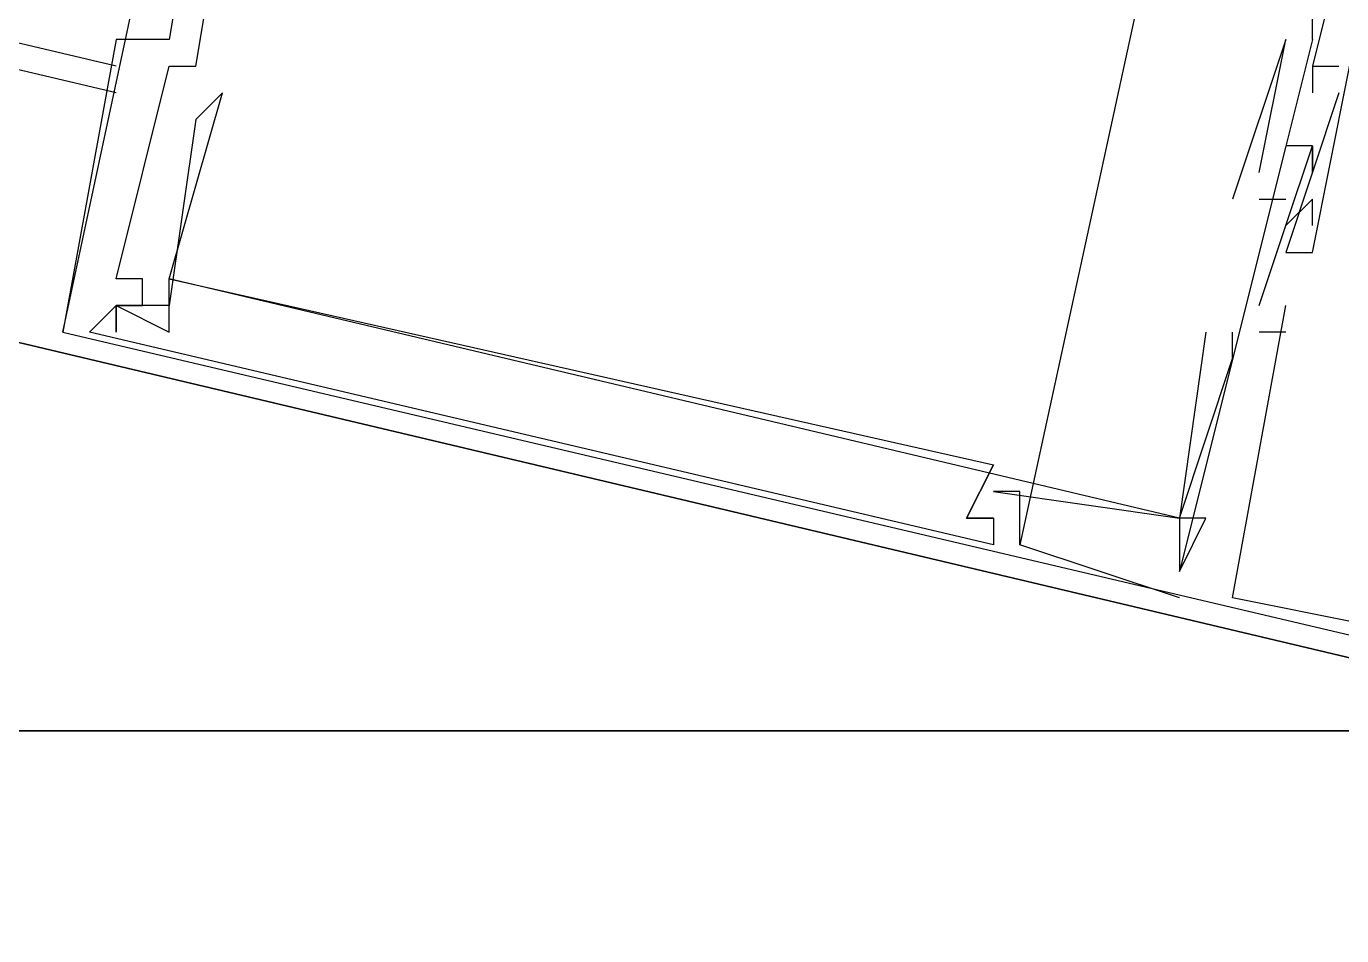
# Model space of a CAD drawing. Header units: feet. Extents: x -84 to 198, y -22 to 181.
# Drawn here: x 119.022 to 119.681, y 40.782 to 41.238 of the extents above; entities that cross this region are included whole.
import ezdxf

# ---------------------------------------------------------------- set-up
doc = ezdxf.new("R2010")
doc.units = ezdxf.units.FT
doc.layers.add('A-LINEA', color=7, linetype='CONTINUOUS')
doc.layers.add('A-MURO-CONCRETO', color=8, linetype='CONTINUOUS')

msp = doc.modelspace()

# ---------------------------------------------------------------- linework, layer by layer
at = {"layer": 'A-LINEA'}
for p, q in [((119.0667, 41.2178), (106.2267, 44.2444)), ((119.0667, 41.2044), (114.8933, 42.1911)), ((119.0667, 41.2044), (114.8933, 42.1911)), ((119.04, 41.0844), (119.12, 41.4578)), ((119.04, 41.0844), (119.12, 41.4578)), ((119.5867, 41.2844), (119.52, 40.9778)), ((119.5867, 41.2844), (119.52, 40.9778)), ((119.5867, 41.2844), (119.52, 40.9778)), ((119.5867, 41.2844), (119.52, 40.9778)), ((119.5867, 41.2844), (119.52, 40.9778)), ((119.5867, 41.2844), (119.52, 40.9778)), ((119.6667, 41.2311), (119.6667, 41.2711)), ((119.6667, 41.2311), (119.6667, 41.2711)), ((119.6667, 41.2311), (119.6667, 41.2711)), ((119.6667, 41.2311), (119.6667, 41.2711)), ((119.6667, 41.2311), (119.6667, 41.2711)), ((119.6667, 41.2311), (119.6667, 41.2711)), ((119.0667, 41.2311), (119.0667, 41.2311)), ((119.0667, 41.2311), (119.0667, 41.2311)), ((119.0667, 41.2311), (119.0667, 41.2311)), ((119.0667, 41.2311), (119.0667, 41.2311)), ((119.0667, 41.2311), (119.0667, 41.2311)), ((119.0667, 41.2311), (119.0667, 41.2311)), ((119.0933, 41.2311), (119.0933, 41.2311)), ((119.0933, 41.2311), (119.0933, 41.2311)), ((119.0933, 41.2311), (119.0933, 41.2311)), ((119.0933, 41.2311), (119.0933, 41.2311)), ((119.0933, 41.2311), (119.0933, 41.2311)), ((119.0933, 41.2311), (119.0933, 41.2311)), ((119.6667, 41.2311), (119.6, 40.9644)), ((119.6667, 41.2311), (119.6, 40.9644)), ((119.6667, 41.2311), (119.6, 40.9644)), ((119.6667, 41.2311), (119.6, 40.9644)), ((119.6667, 41.2311), (119.6, 40.9644)), ((119.6667, 41.2311), (119.6, 40.9644)), ((119.6533, 41.2311), (119.6267, 41.1511)), ((119.6533, 41.2311), (119.6267, 41.1511)), ((119.6533, 41.2311), (119.6267, 41.1511)), ((119.6533, 41.2311), (119.6267, 41.1511)), ((119.6533, 41.2311), (119.6267, 41.1511)), ((119.6533, 41.2311), (119.6267, 41.1511)), ((119.64, 41.1644), (119.6533, 41.2311)), ((119.64, 41.1644), (119.6533, 41.2311)), ((119.64, 41.1644), (119.6533, 41.2311)), ((119.64, 41.1644), (119.6533, 41.2311)), ((119.64, 41.1644), (119.6533, 41.2311)), ((119.64, 41.1644), (119.6533, 41.2311)), ((119.6533, 41.2311), (119.6533, 41.2311)), ((119.6533, 41.2311), (119.6533, 41.2311)), ((119.6533, 41.2311), (119.6533, 41.2311)), ((119.6533, 41.2311), (119.6533, 41.2311)), ((119.6533, 41.2311), (119.6533, 41.2311)), ((119.6533, 41.2311), (119.6533, 41.2311)), ((119.6533, 41.2311), (119.6533, 41.2311)), ((119.6533, 41.2311), (119.6533, 41.2311)), ((119.6533, 41.2311), (119.6533, 41.2311)), ((119.6533, 41.2311), (119.6533, 41.2311)), ((119.6533, 41.2311), (119.6533, 41.2311)), ((119.6533, 41.2311), (119.6533, 41.2311)), ((119.6667, 41.2311), (119.6667, 41.2311)), ((119.6667, 41.2311), (119.6667, 41.2311)), ((119.6667, 41.2311), (119.6667, 41.2311)), ((119.6667, 41.2311), (119.6667, 41.2311)), ((119.6667, 41.2311), (119.6667, 41.2311)), ((119.6667, 41.2311), (119.6667, 41.2311)), ((119.0933, 41.2178), (119.0933, 41.2178)), ((119.0933, 41.2178), (119.0933, 41.2178)), ((119.0933, 41.2178), (119.0933, 41.2178)), ((119.0933, 41.2178), (119.0933, 41.2178)), ((119.0933, 41.2178), (119.0933, 41.2178)), ((119.0933, 41.2178), (119.0933, 41.2178)), ((119.1067, 41.2178), (119.1067, 41.2178)), ((119.1067, 41.2178), (119.1067, 41.2178)), ((119.1067, 41.2178), (119.1067, 41.2178)), ((119.1067, 41.2178), (119.1067, 41.2178)), ((119.1067, 41.2178), (119.1067, 41.2178)), ((119.1067, 41.2178), (119.1067, 41.2178)), ((119.6667, 41.2178), (119.68, 41.2178)), ((119.6667, 41.2178), (119.6667, 41.2178)), ((119.6667, 41.2178), (119.6667, 41.2178)), ((119.6667, 41.2178), (119.68, 41.2178)), ((119.6667, 41.2178), (119.6667, 41.2178)), ((119.6667, 41.2178), (119.6667, 41.2178)), ((119.6667, 41.2178), (119.68, 41.2178)), ((119.6667, 41.2178), (119.6667, 41.2178)), ((119.6667, 41.2178), (119.6667, 41.2178)), ((119.6667, 41.2178), (119.68, 41.2178)), ((119.6667, 41.2178), (119.6667, 41.2178)), ((119.6667, 41.2178), (119.6667, 41.2178)), ((119.6667, 41.2178), (119.68, 41.2178)), ((119.6667, 41.2178), (119.6667, 41.2178)), ((119.6667, 41.2178), (119.6667, 41.2178)), ((119.6667, 41.2178), (119.68, 41.2178)), ((119.6667, 41.2178), (119.6667, 41.2178)), ((119.6667, 41.2178), (119.6667, 41.2178)), ((119.68, 41.2178), (119.68, 41.2178)), ((119.68, 41.2178), (119.68, 41.2178)), ((119.68, 41.2178), (119.68, 41.2178)), ((119.68, 41.2178), (119.68, 41.2178)), ((119.68, 41.2178), (119.68, 41.2178)), ((119.68, 41.2178), (119.68, 41.2178)), ((119.12, 41.2044), (119.12, 41.2044)), ((119.12, 41.2044), (119.12, 41.2044)), ((119.12, 41.2044), (119.12, 41.2044)), ((119.12, 41.2044), (119.12, 41.2044)), ((119.12, 41.2044), (119.12, 41.2044)), ((119.12, 41.2044), (119.12, 41.2044)), ((119.6667, 41.2044), (119.6667, 41.2044)), ((119.6667, 41.2044), (119.6667, 41.2044)), ((119.6667, 41.2044), (119.6667, 41.2044)), ((119.6667, 41.2044), (119.6667, 41.2044)), ((119.6667, 41.2044), (119.6667, 41.2044)), ((119.6667, 41.2044), (119.6667, 41.2044)), ((119.68, 41.2044), (119.68, 41.2044)), ((119.68, 41.2044), (119.68, 41.2044)), ((119.68, 41.2044), (119.68, 41.2044)), ((119.68, 41.2044), (119.68, 41.2044)), ((119.68, 41.2044), (119.68, 41.2044)), ((119.68, 41.2044), (119.68, 41.2044)), ((119.1067, 41.1911), (119.1067, 41.1911)), ((119.1067, 41.1911), (119.1067, 41.1911)), ((119.1067, 41.1911), (119.1067, 41.1911)), ((119.1067, 41.1911), (119.1067, 41.1911)), ((119.1067, 41.1911), (119.1067, 41.1911)), ((119.1067, 41.1911), (119.1067, 41.1911)), ((119.6533, 41.1778), (119.6533, 41.1778)), ((119.6533, 41.1778), (119.6533, 41.1778)), ((119.6533, 41.1778), (119.6533, 41.1778)), ((119.6533, 41.1778), (119.6533, 41.1778)), ((119.6533, 41.1778), (119.6533, 41.1778)), ((119.6533, 41.1778), (119.6533, 41.1778)), ((119.6667, 41.1778), (119.6667, 41.1778)), ((119.6667, 41.1778), (119.6667, 41.1778)), ((119.6667, 41.1778), (119.6667, 41.1778)), ((119.6667, 41.1778), (119.6667, 41.1778)), ((119.6667, 41.1778), (119.6667, 41.1778)), ((119.6667, 41.1778), (119.6667, 41.1778)), ((119.6667, 41.1778), (119.6667, 41.1778)), ((119.6667, 41.1778), (119.6667, 41.1778)), ((119.6667, 41.1778), (119.6667, 41.1778)), ((119.6667, 41.1778), (119.6667, 41.1778)), ((119.6667, 41.1778), (119.6667, 41.1778)), ((119.6667, 41.1778), (119.6667, 41.1778)), ((119.64, 41.1644), (119.64, 41.1644)), ((119.64, 41.1644), (119.64, 41.1644)), ((119.64, 41.1644), (119.64, 41.1644)), ((119.64, 41.1644), (119.64, 41.1644)), ((119.64, 41.1644), (119.64, 41.1644)), ((119.64, 41.1644), (119.64, 41.1644)), ((119.6667, 41.1644), (119.6667, 41.1644)), ((119.6667, 41.1644), (119.6667, 41.1644)), ((119.6667, 41.1644), (119.6667, 41.1644)), ((119.6667, 41.1644), (119.6667, 41.1644)), ((119.6667, 41.1644), (119.6667, 41.1644)), ((119.6667, 41.1644), (119.6667, 41.1644)), ((119.6267, 41.1511), (119.6267, 41.1511)), ((119.6267, 41.1511), (119.6267, 41.1511)), ((119.6267, 41.1511), (119.6267, 41.1511)), ((119.6267, 41.1511), (119.6267, 41.1511)), ((119.6267, 41.1511), (119.6267, 41.1511)), ((119.6267, 41.1511), (119.6267, 41.1511)), ((119.64, 41.1511), (119.64, 41.1511)), ((119.64, 41.1511), (119.64, 41.1511)), ((119.64, 41.1511), (119.64, 41.1511)), ((119.64, 41.1511), (119.64, 41.1511)), ((119.64, 41.1511), (119.64, 41.1511)), ((119.64, 41.1511), (119.64, 41.1511)), ((119.6533, 41.1511), (119.6533, 41.1511)), ((119.6533, 41.1511), (119.6533, 41.1511)), ((119.6533, 41.1511), (119.6533, 41.1511)), ((119.6533, 41.1511), (119.6533, 41.1511)), ((119.6533, 41.1511), (119.6533, 41.1511)), ((119.6533, 41.1511), (119.6533, 41.1511)), ((119.6533, 41.1511), (119.6533, 41.1511)), ((119.6533, 41.1511), (119.6533, 41.1511)), ((119.6533, 41.1511), (119.6533, 41.1511)), ((119.6533, 41.1511), (119.6533, 41.1511)), ((119.6533, 41.1511), (119.6533, 41.1511)), ((119.6533, 41.1511), (119.6533, 41.1511)), ((119.6667, 41.1378), (119.6667, 41.1511)), ((119.6667, 41.1511), (119.6667, 41.1511)), ((119.6667, 41.1378), (119.6667, 41.1511)), ((119.6667, 41.1511), (119.6667, 41.1511)), ((119.6667, 41.1378), (119.6667, 41.1511)), ((119.6667, 41.1511), (119.6667, 41.1511)), ((119.6667, 41.1378), (119.6667, 41.1511)), ((119.6667, 41.1511), (119.6667, 41.1511)), ((119.6667, 41.1378), (119.6667, 41.1511)), ((119.6667, 41.1511), (119.6667, 41.1511)), ((119.6667, 41.1378), (119.6667, 41.1511)), ((119.6667, 41.1511), (119.6667, 41.1511)), ((119.64, 41.0978), (119.6533, 41.1378)), ((119.64, 41.0978), (119.6533, 41.1378)), ((119.64, 41.0978), (119.6533, 41.1378)), ((119.64, 41.0978), (119.6533, 41.1378)), ((119.64, 41.0978), (119.6533, 41.1378)), ((119.64, 41.0978), (119.6533, 41.1378)), ((119.6533, 41.1378), (119.6533, 41.1378)), ((119.6533, 41.1378), (119.6533, 41.1378)), ((119.6533, 41.1378), (119.6533, 41.1378)), ((119.6533, 41.1378), (119.6533, 41.1378)), ((119.6533, 41.1378), (119.6533, 41.1378)), ((119.6533, 41.1378), (119.6533, 41.1378)), ((119.6533, 41.1378), (119.6533, 41.1378)), ((119.6533, 41.1378), (119.6533, 41.1378)), ((119.6533, 41.1378), (119.6533, 41.1378)), ((119.6533, 41.1378), (119.6533, 41.1378)), ((119.6533, 41.1378), (119.6533, 41.1378)), ((119.6533, 41.1378), (119.6533, 41.1378)), ((119.6667, 41.1378), (119.6667, 41.1378)), ((119.6667, 41.1378), (119.6667, 41.1378)), ((119.6667, 41.1378), (119.6667, 41.1378)), ((119.6667, 41.1378), (119.6667, 41.1378)), ((119.6667, 41.1378), (119.6667, 41.1378)), ((119.6667, 41.1378), (119.6667, 41.1378)), ((119.6533, 41.1244), (119.6533, 41.1244)), ((119.6533, 41.1244), (119.6533, 41.1244)), ((119.6533, 41.1244), (119.6533, 41.1244)), ((119.6533, 41.1244), (119.6533, 41.1244)), ((119.6533, 41.1244), (119.6533, 41.1244)), ((119.6533, 41.1244), (119.6533, 41.1244)), ((119.6667, 41.1244), (119.6667, 41.1244)), ((119.6667, 41.1244), (119.6667, 41.1244)), ((119.6667, 41.1244), (119.6667, 41.1244)), ((119.6667, 41.1244), (119.6667, 41.1244)), ((119.6667, 41.1244), (119.6667, 41.1244)), ((119.6667, 41.1244), (119.6667, 41.1244)), ((119.0667, 41.1111), (119.0667, 41.1111)), ((119.0667, 41.1111), (119.0667, 41.1111)), ((119.0667, 41.1111), (119.0667, 41.1111)), ((119.0667, 41.1111), (119.0667, 41.1111)), ((119.0667, 41.1111), (119.0667, 41.1111)), ((119.0667, 41.1111), (119.0667, 41.1111)), ((119.08, 41.1111), (119.08, 41.1111)), ((119.08, 41.1111), (119.08, 41.1111)), ((119.08, 41.1111), (119.08, 41.1111)), ((119.08, 41.1111), (119.08, 41.1111)), ((119.08, 41.1111), (119.08, 41.1111)), ((119.08, 41.1111), (119.08, 41.1111)), ((119.0933, 41.1111), (119.0933, 41.1111)), ((119.0933, 41.1111), (119.0933, 41.1111)), ((119.0933, 41.1111), (119.0933, 41.1111)), ((119.0933, 41.1111), (119.0933, 41.1111)), ((119.0933, 41.1111), (119.0933, 41.1111)), ((119.0933, 41.1111), (119.0933, 41.1111)), ((119.0933, 41.1111), (119.0933, 41.1111)), ((119.0933, 41.1111), (119.0933, 41.1111)), ((119.0933, 41.1111), (119.0933, 41.1111)), ((119.0933, 41.1111), (119.0933, 41.1111)), ((119.0933, 41.1111), (119.0933, 41.1111)), ((119.0933, 41.1111), (119.0933, 41.1111)), ((119.0667, 41.0978), (119.0667, 41.0978)), ((119.0667, 41.0978), (119.0667, 41.0978)), ((119.0667, 41.0978), (119.0667, 41.0978)), ((119.0667, 41.0978), (119.0667, 41.0978)), ((119.0667, 41.0978), (119.0667, 41.0978)), ((119.0667, 41.0978), (119.0667, 41.0978)), ((119.0667, 41.0978), (119.0667, 41.0978)), ((119.0667, 41.0978), (119.0667, 41.0978)), ((119.0667, 41.0978), (119.0667, 41.0978)), ((119.0667, 41.0978), (119.0667, 41.0978)), ((119.0667, 41.0978), (119.0667, 41.0978)), ((119.0667, 41.0978), (119.0667, 41.0978)), ((119.0667, 41.0978), (119.0667, 41.0978)), ((119.0667, 41.0978), (119.0667, 41.0978)), ((119.0667, 41.0978), (119.0667, 41.0978)), ((119.0667, 41.0978), (119.0667, 41.0978)), ((119.0667, 41.0978), (119.0667, 41.0978)), ((119.0667, 41.0978), (119.0667, 41.0978)), ((119.08, 41.0978), (119.08, 41.0978)), ((119.08, 41.0978), (119.08, 41.0978)), ((119.08, 41.0978), (119.08, 41.0978)), ((119.08, 41.0978), (119.08, 41.0978)), ((119.08, 41.0978), (119.08, 41.0978)), ((119.08, 41.0978), (119.08, 41.0978)), ((119.0933, 41.0978), (119.0933, 41.0978)), ((119.0933, 41.0978), (119.0933, 41.0978)), ((119.0933, 41.0978), (119.0933, 41.0978)), ((119.0933, 41.0978), (119.0933, 41.0978)), ((119.0933, 41.0978), (119.0933, 41.0978)), ((119.0933, 41.0978), (119.0933, 41.0978)), ((119.64, 41.0978), (119.64, 41.0978)), ((119.64, 41.0978), (119.64, 41.0978)), ((119.64, 41.0978), (119.64, 41.0978)), ((119.64, 41.0978), (119.64, 41.0978)), ((119.64, 41.0978), (119.64, 41.0978)), ((119.64, 41.0978), (119.64, 41.0978)), ((119.6533, 41.0978), (119.6533, 41.0978)), ((119.6533, 41.0978), (119.6533, 41.0978)), ((119.6533, 41.0978), (119.6533, 41.0978)), ((119.6533, 41.0978), (119.6533, 41.0978)), ((119.6533, 41.0978), (119.6533, 41.0978)), ((119.6533, 41.0978), (119.6533, 41.0978)), ((119.04, 41.0844), (119.04, 41.0844)), ((119.04, 41.0844), (119.04, 41.0844)), ((119.04, 41.0844), (119.04, 41.0844)), ((119.04, 41.0844), (119.04, 41.0844)), ((119.04, 41.0844), (119.04, 41.0844)), ((119.04, 41.0844), (119.04, 41.0844)), ((119.0533, 41.0844), (119.0533, 41.0844)), ((119.0533, 41.0844), (119.0533, 41.0844)), ((119.0533, 41.0844), (119.0533, 41.0844)), ((119.0533, 41.0844), (119.0533, 41.0844)), ((119.0533, 41.0844), (119.0533, 41.0844)), ((119.0533, 41.0844), (119.0533, 41.0844)), ((119.0667, 41.0844), (119.0667, 41.0844)), ((119.0667, 41.0844), (119.0667, 41.0844)), ((119.0667, 41.0844), (119.0667, 41.0844)), ((119.0667, 41.0844), (119.0667, 41.0844)), ((119.0667, 41.0844), (119.0667, 41.0844)), ((119.0667, 41.0844), (119.0667, 41.0844)), ((119.0933, 41.0844), (119.0933, 41.0844)), ((119.0933, 41.0844), (119.0933, 41.0844)), ((119.0933, 41.0844), (119.0933, 41.0844)), ((119.0933, 41.0844), (119.0933, 41.0844)), ((119.0933, 41.0844), (119.0933, 41.0844)), ((119.0933, 41.0844), (119.0933, 41.0844)), ((119.6133, 41.0844), (119.6133, 41.0844)), ((119.6133, 41.0844), (119.6133, 41.0844)), ((119.6133, 41.0844), (119.6133, 41.0844)), ((119.6133, 41.0844), (119.6133, 41.0844)), ((119.6133, 41.0844), (119.6133, 41.0844)), ((119.6133, 41.0844), (119.6133, 41.0844)), ((119.6267, 41.0844), (119.6267, 41.0844)), ((119.6267, 41.0844), (119.6267, 41.0844)), ((119.6267, 41.0844), (119.6267, 41.0844)), ((119.6267, 41.0844), (119.6267, 41.0844)), ((119.6267, 41.0844), (119.6267, 41.0844)), ((119.6267, 41.0844), (119.6267, 41.0844)), ((119.6533, 41.0844), (119.64, 41.0844)), ((119.64, 41.0844), (119.64, 41.0844)), ((119.6533, 41.0844), (119.64, 41.0844)), ((119.64, 41.0844), (119.64, 41.0844)), ((119.6533, 41.0844), (119.64, 41.0844)), ((119.64, 41.0844), (119.64, 41.0844)), ((119.6533, 41.0844), (119.64, 41.0844)), ((119.64, 41.0844), (119.64, 41.0844)), ((119.6533, 41.0844), (119.64, 41.0844)), ((119.64, 41.0844), (119.64, 41.0844)), ((119.6533, 41.0844), (119.64, 41.0844)), ((119.64, 41.0844), (119.64, 41.0844)), ((119.6533, 41.0844), (119.6533, 41.0844)), ((119.6533, 41.0844), (119.6533, 41.0844)), ((119.6533, 41.0844), (119.6533, 41.0844)), ((119.6533, 41.0844), (119.6533, 41.0844)), ((119.6533, 41.0844), (119.6533, 41.0844)), ((119.6533, 41.0844), (119.6533, 41.0844)), ((119.6267, 41.0711), (119.6267, 41.0711)), ((119.6267, 41.0711), (119.6267, 41.0711)), ((119.6267, 41.0711), (119.6267, 41.0711)), ((119.6267, 41.0711), (119.6267, 41.0711)), ((119.6267, 41.0711), (119.6267, 41.0711)), ((119.6267, 41.0711), (119.6267, 41.0711)), ((119.4933, 41.0178), (119.4933, 41.0178)), ((119.4933, 41.0178), (119.4933, 41.0178)), ((119.4933, 41.0178), (119.4933, 41.0178)), ((119.4933, 41.0178), (119.4933, 41.0178)), ((119.4933, 41.0178), (119.4933, 41.0178)), ((119.4933, 41.0178), (119.4933, 41.0178)), ((119.5067, 41.0178), (119.5067, 41.0178)), ((119.5067, 41.0178), (119.5067, 41.0178)), ((119.5067, 41.0178), (119.5067, 41.0178)), ((119.5067, 41.0178), (119.5067, 41.0178)), ((119.5067, 41.0178), (119.5067, 41.0178)), ((119.5067, 41.0178), (119.5067, 41.0178)), ((119.5067, 41.0044), (119.6, 40.9911)), ((119.5067, 41.0044), (119.5067, 41.0044)), ((119.5067, 41.0044), (119.5067, 41.0044)), ((119.5067, 41.0044), (119.6, 40.9911)), ((119.5067, 41.0044), (119.5067, 41.0044)), ((119.5067, 41.0044), (119.5067, 41.0044)), ((119.5067, 41.0044), (119.6, 40.9911)), ((119.5067, 41.0044), (119.5067, 41.0044)), ((119.5067, 41.0044), (119.5067, 41.0044)), ((119.5067, 41.0044), (119.6, 40.9911)), ((119.5067, 41.0044), (119.5067, 41.0044)), ((119.5067, 41.0044), (119.5067, 41.0044)), ((119.5067, 41.0044), (119.6, 40.9911)), ((119.5067, 41.0044), (119.5067, 41.0044)), ((119.5067, 41.0044), (119.5067, 41.0044)), ((119.5067, 41.0044), (119.6, 40.9911)), ((119.5067, 41.0044), (119.5067, 41.0044)), ((119.5067, 41.0044), (119.5067, 41.0044)), ((119.52, 41.0044), (119.52, 41.0044)), ((119.52, 41.0044), (119.52, 41.0044)), ((119.52, 41.0044), (119.52, 41.0044)), ((119.52, 41.0044), (119.52, 41.0044)), ((119.52, 41.0044), (119.52, 41.0044)), ((119.52, 41.0044), (119.52, 41.0044)), ((119.4933, 40.9911), (119.4933, 40.9911)), ((119.4933, 40.9911), (119.4933, 40.9911)), ((119.4933, 40.9911), (119.4933, 40.9911)), ((119.4933, 40.9911), (119.4933, 40.9911)), ((119.4933, 40.9911), (119.4933, 40.9911)), ((119.4933, 40.9911), (119.4933, 40.9911)), ((119.5067, 40.9911), (119.5067, 40.9911)), ((119.5067, 40.9911), (119.5067, 40.9911)), ((119.5067, 40.9911), (119.5067, 40.9911)), ((119.5067, 40.9911), (119.5067, 40.9911)), ((119.5067, 40.9911), (119.5067, 40.9911)), ((119.5067, 40.9911), (119.5067, 40.9911)), ((119.5067, 40.9911), (119.5067, 40.9911)), ((119.5067, 40.9911), (119.5067, 40.9911)), ((119.5067, 40.9911), (119.5067, 40.9911)), ((119.5067, 40.9911), (119.5067, 40.9911)), ((119.5067, 40.9911), (119.5067, 40.9911)), ((119.5067, 40.9911), (119.5067, 40.9911)), ((119.6, 40.9911), (119.6, 40.9911)), ((119.6, 40.9911), (119.6, 40.9911)), ((119.6, 40.9911), (119.6, 40.9911)), ((119.6, 40.9911), (119.6, 40.9911)), ((119.6, 40.9911), (119.6, 40.9911)), ((119.6, 40.9911), (119.6, 40.9911)), ((119.6, 40.9911), (119.6, 40.9911)), ((119.6, 40.9911), (119.6, 40.9911)), ((119.6, 40.9911), (119.6, 40.9911)), ((119.6, 40.9911), (119.6, 40.9911)), ((119.6, 40.9911), (119.6, 40.9911)), ((119.6, 40.9911), (119.6, 40.9911)), ((119.6, 40.9911), (119.6, 40.9911)), ((119.6, 40.9911), (119.6, 40.9911)), ((119.6, 40.9911), (119.6, 40.9911)), ((119.6, 40.9911), (119.6, 40.9911)), ((119.6, 40.9911), (119.6, 40.9911)), ((119.6, 40.9911), (119.6, 40.9911)), ((119.6133, 40.9911), (119.6133, 40.9911)), ((119.6133, 40.9911), (119.6133, 40.9911)), ((119.6133, 40.9911), (119.6133, 40.9911)), ((119.6133, 40.9911), (119.6133, 40.9911)), ((119.6133, 40.9911), (119.6133, 40.9911)), ((119.6133, 40.9911), (119.6133, 40.9911)), ((119.5067, 40.9778), (119.5067, 40.9778)), ((119.5067, 40.9778), (119.5067, 40.9778)), ((119.5067, 40.9778), (119.5067, 40.9778)), ((119.5067, 40.9778), (119.5067, 40.9778)), ((119.5067, 40.9778), (119.5067, 40.9778)), ((119.5067, 40.9778), (119.5067, 40.9778)), ((119.52, 40.9778), (119.52, 40.9778)), ((119.52, 40.9778), (119.52, 40.9778)), ((119.52, 40.9778), (119.52, 40.9778)), ((119.52, 40.9778), (119.52, 40.9778)), ((119.52, 40.9778), (119.52, 40.9778)), ((119.52, 40.9778), (119.52, 40.9778)), ((119.6, 40.9644), (119.6, 40.9644)), ((119.6, 40.9644), (119.6, 40.9644)), ((119.6, 40.9644), (119.6, 40.9644)), ((119.6, 40.9644), (119.6, 40.9644)), ((119.6, 40.9644), (119.6, 40.9644)), ((119.6, 40.9644), (119.6, 40.9644)), ((119.6, 40.9644), (119.6, 40.9644)), ((119.6, 40.9644), (119.6, 40.9644)), ((119.6, 40.9644), (119.6, 40.9644)), ((119.6, 40.9644), (119.6, 40.9644)), ((119.6, 40.9644), (119.6, 40.9644)), ((119.6, 40.9644), (119.6, 40.9644)), ((119.6, 40.9511), (119.6, 40.9511)), ((119.6, 40.9511), (119.6, 40.9511)), ((119.6, 40.9511), (119.6, 40.9511)), ((119.6, 40.9511), (119.6, 40.9511)), ((119.6, 40.9511), (119.6, 40.9511)), ((119.6, 40.9511), (119.6, 40.9511)), ((119.6267, 40.9511), (119.6267, 40.9511)), ((119.6267, 40.9511), (119.6267, 40.9511)), ((119.6267, 40.9511), (119.6267, 40.9511)), ((119.6267, 40.9511), (119.6267, 40.9511)), ((119.6267, 40.9511), (119.6267, 40.9511)), ((119.6267, 40.9511), (119.6267, 40.9511))]:
    msp.add_line(p, q, dxfattribs=at)
for points in [[(115, 42.0311), (119.84, 40.8844), (119.16, 37.9644), (114.3067, 39.1111), (115, 42.0311)], [(114.3067, 39.1111), (119.16, 37.9644), (119.84, 40.8844), (115, 42.0311), (114.3067, 39.1111)], [(119.1067, 41.3111), (119.0933, 41.2311), (119.0667, 41.2311), (119.04, 41.0844), (119.72, 40.9244)], [(119.1067, 41.3111), (119.0933, 41.2311), (119.0667, 41.2311), (119.04, 41.0844), (119.72, 40.9244)], [(119.1067, 41.3111), (119.0933, 41.2311), (119.0667, 41.2311), (119.04, 41.0844), (119.72, 40.9244)], [(119.1067, 41.3111), (119.0933, 41.2311), (119.0667, 41.2311), (119.04, 41.0844), (119.72, 40.9244)], [(119.1067, 41.3111), (119.0933, 41.2311), (119.0667, 41.2311), (119.04, 41.0844), (119.72, 40.9244)], [(119.1067, 41.3111), (119.0933, 41.2311), (119.0667, 41.2311), (119.04, 41.0844), (119.72, 40.9244)], [(119.5067, 40.9911), (119.5067, 40.9778), (119.0533, 41.0844), (119.0667, 41.0978), (119.08, 41.0978), (119.08, 41.1111), (119.0667, 41.1111), (119.0933, 41.2178), (119.1067, 41.2178), (119.12, 41.2978), (119.1333, 41.2978), (119.12, 41.3111)], [(119.5067, 40.9911), (119.5067, 40.9778), (119.0533, 41.0844), (119.0667, 41.0978), (119.08, 41.0978), (119.08, 41.1111), (119.0667, 41.1111), (119.0933, 41.2178), (119.1067, 41.2178), (119.12, 41.2978), (119.1333, 41.2978), (119.12, 41.3111)], [(119.5067, 40.9911), (119.5067, 40.9778), (119.0533, 41.0844), (119.0667, 41.0978), (119.08, 41.0978), (119.08, 41.1111), (119.0667, 41.1111), (119.0933, 41.2178), (119.1067, 41.2178), (119.12, 41.2978), (119.1333, 41.2978), (119.12, 41.3111)], [(119.5067, 40.9911), (119.5067, 40.9778), (119.0533, 41.0844), (119.0667, 41.0978), (119.08, 41.0978), (119.08, 41.1111), (119.0667, 41.1111), (119.0933, 41.2178), (119.1067, 41.2178), (119.12, 41.2978), (119.1333, 41.2978), (119.12, 41.3111)], [(119.5067, 40.9911), (119.5067, 40.9778), (119.0533, 41.0844), (119.0667, 41.0978), (119.08, 41.0978), (119.08, 41.1111), (119.0667, 41.1111), (119.0933, 41.2178), (119.1067, 41.2178), (119.12, 41.2978), (119.1333, 41.2978), (119.12, 41.3111)], [(119.5067, 40.9911), (119.5067, 40.9778), (119.0533, 41.0844), (119.0667, 41.0978), (119.08, 41.0978), (119.08, 41.1111), (119.0667, 41.1111), (119.0933, 41.2178), (119.1067, 41.2178), (119.12, 41.2978), (119.1333, 41.2978), (119.12, 41.3111)], [(119.68, 41.2711), (119.6667, 41.2178), (119.6667, 41.2044)], [(119.68, 41.2711), (119.6667, 41.2178), (119.6667, 41.2044)], [(119.68, 41.2711), (119.6667, 41.2178), (119.6667, 41.2044)], [(119.68, 41.2711), (119.6667, 41.2178), (119.6667, 41.2044)], [(119.68, 41.2711), (119.6667, 41.2178), (119.6667, 41.2044)], [(119.68, 41.2711), (119.6667, 41.2178), (119.6667, 41.2044)], [(119.68, 41.2044), (119.6533, 41.1244), (119.6667, 41.1244), (119.6933, 41.2578)], [(119.68, 41.2044), (119.6533, 41.1244), (119.6667, 41.1244), (119.6933, 41.2578)], [(119.68, 41.2044), (119.6533, 41.1244), (119.6667, 41.1244), (119.6933, 41.2578)], [(119.68, 41.2044), (119.6533, 41.1244), (119.6667, 41.1244), (119.6933, 41.2578)], [(119.68, 41.2044), (119.6533, 41.1244), (119.6667, 41.1244), (119.6933, 41.2578)], [(119.68, 41.2044), (119.6533, 41.1244), (119.6667, 41.1244), (119.6933, 41.2578)], [(119.6133, 41.0844), (119.6, 40.9911), (119.0933, 41.1111), (119.12, 41.2044), (119.1067, 41.1911), (119.0933, 41.0978), (119.0667, 41.0978), (119.0667, 41.0844), (119.0667, 41.0978), (119.0933, 41.0844), (119.0933, 41.1111), (119.5067, 41.0178)], [(119.6133, 41.0844), (119.6, 40.9911), (119.0933, 41.1111), (119.12, 41.2044), (119.1067, 41.1911), (119.0933, 41.0978), (119.0667, 41.0978), (119.0667, 41.0844), (119.0667, 41.0978), (119.0933, 41.0844), (119.0933, 41.1111), (119.5067, 41.0178)], [(119.6133, 41.0844), (119.6, 40.9911), (119.0933, 41.1111), (119.12, 41.2044), (119.1067, 41.1911), (119.0933, 41.0978), (119.0667, 41.0978), (119.0667, 41.0844), (119.0667, 41.0978), (119.0933, 41.0844), (119.0933, 41.1111), (119.5067, 41.0178)], [(119.6133, 41.0844), (119.6, 40.9911), (119.0933, 41.1111), (119.12, 41.2044), (119.1067, 41.1911), (119.0933, 41.0978), (119.0667, 41.0978), (119.0667, 41.0844), (119.0667, 41.0978), (119.0933, 41.0844), (119.0933, 41.1111), (119.5067, 41.0178)], [(119.6133, 41.0844), (119.6, 40.9911), (119.0933, 41.1111), (119.12, 41.2044), (119.1067, 41.1911), (119.0933, 41.0978), (119.0667, 41.0978), (119.0667, 41.0844), (119.0667, 41.0978), (119.0933, 41.0844), (119.0933, 41.1111), (119.5067, 41.0178)], [(119.6133, 41.0844), (119.6, 40.9911), (119.0933, 41.1111), (119.12, 41.2044), (119.1067, 41.1911), (119.0933, 41.0978), (119.0667, 41.0978), (119.0667, 41.0844), (119.0667, 41.0978), (119.0933, 41.0844), (119.0933, 41.1111), (119.5067, 41.0178)], [(119.6667, 41.1511), (119.6533, 41.1378), (119.6667, 41.1778), (119.6667, 41.1644), (119.6667, 41.1778), (119.6533, 41.1778), (119.6, 40.9644)], [(119.6667, 41.1511), (119.6533, 41.1378), (119.6667, 41.1778), (119.6667, 41.1644), (119.6667, 41.1778), (119.6533, 41.1778), (119.6, 40.9644)], [(119.6667, 41.1511), (119.6533, 41.1378), (119.6667, 41.1778), (119.6667, 41.1644), (119.6667, 41.1778), (119.6533, 41.1778), (119.6, 40.9644)], [(119.6667, 41.1511), (119.6533, 41.1378), (119.6667, 41.1778), (119.6667, 41.1644), (119.6667, 41.1778), (119.6533, 41.1778), (119.6, 40.9644)], [(119.6667, 41.1511), (119.6533, 41.1378), (119.6667, 41.1778), (119.6667, 41.1644), (119.6667, 41.1778), (119.6533, 41.1778), (119.6, 40.9644)], [(119.6667, 41.1511), (119.6533, 41.1378), (119.6667, 41.1778), (119.6667, 41.1644), (119.6667, 41.1778), (119.6533, 41.1778), (119.6, 40.9644)], [(119.64, 41.1511), (119.64, 41.1511), (119.6533, 41.1511)], [(119.64, 41.1511), (119.64, 41.1511), (119.6533, 41.1511)], [(119.64, 41.1511), (119.64, 41.1511), (119.6533, 41.1511)], [(119.64, 41.1511), (119.64, 41.1511), (119.6533, 41.1511)], [(119.64, 41.1511), (119.64, 41.1511), (119.6533, 41.1511)], [(119.64, 41.1511), (119.64, 41.1511), (119.6533, 41.1511)], [(119.6933, 40.9378), (119.6267, 40.9511), (119.6533, 41.0978)], [(119.6933, 40.9378), (119.6267, 40.9511), (119.6533, 41.0978)], [(119.6933, 40.9378), (119.6267, 40.9511), (119.6533, 41.0978)], [(119.6933, 40.9378), (119.6267, 40.9511), (119.6533, 41.0978)], [(119.6933, 40.9378), (119.6267, 40.9511), (119.6533, 41.0978)], [(119.6933, 40.9378), (119.6267, 40.9511), (119.6533, 41.0978)], [(119.6, 40.9911), (119.6, 40.9644), (119.6133, 40.9911), (119.6, 40.9911), (119.6267, 41.0711), (119.6267, 41.0844), (119.6267, 41.0844)], [(119.6, 40.9911), (119.6, 40.9644), (119.6133, 40.9911), (119.6, 40.9911), (119.6267, 41.0711), (119.6267, 41.0844), (119.6267, 41.0844)], [(119.6, 40.9911), (119.6, 40.9644), (119.6133, 40.9911), (119.6, 40.9911), (119.6267, 41.0711), (119.6267, 41.0844), (119.6267, 41.0844)], [(119.6, 40.9911), (119.6, 40.9644), (119.6133, 40.9911), (119.6, 40.9911), (119.6267, 41.0711), (119.6267, 41.0844), (119.6267, 41.0844)], [(119.6, 40.9911), (119.6, 40.9644), (119.6133, 40.9911), (119.6, 40.9911), (119.6267, 41.0711), (119.6267, 41.0844), (119.6267, 41.0844)], [(119.6, 40.9911), (119.6, 40.9644), (119.6133, 40.9911), (119.6, 40.9911), (119.6267, 41.0711), (119.6267, 41.0844), (119.6267, 41.0844)], [(119.5067, 41.0178), (119.4933, 40.9911), (119.5067, 40.9911)], [(119.5067, 40.9911), (119.4933, 40.9911), (119.4933, 40.9911), (119.5067, 41.0178)], [(119.5067, 41.0178), (119.4933, 40.9911), (119.5067, 40.9911)], [(119.5067, 40.9911), (119.4933, 40.9911), (119.4933, 40.9911), (119.5067, 41.0178)], [(119.5067, 41.0178), (119.4933, 40.9911), (119.5067, 40.9911)], [(119.5067, 40.9911), (119.4933, 40.9911), (119.4933, 40.9911), (119.5067, 41.0178)], [(119.5067, 41.0178), (119.4933, 40.9911), (119.5067, 40.9911)], [(119.5067, 40.9911), (119.4933, 40.9911), (119.4933, 40.9911), (119.5067, 41.0178)], [(119.5067, 41.0178), (119.4933, 40.9911), (119.5067, 40.9911)], [(119.5067, 40.9911), (119.4933, 40.9911), (119.4933, 40.9911), (119.5067, 41.0178)], [(119.5067, 41.0178), (119.4933, 40.9911), (119.5067, 40.9911)], [(119.5067, 40.9911), (119.4933, 40.9911), (119.4933, 40.9911), (119.5067, 41.0178)], [(119.6, 40.9511), (119.52, 40.9778), (119.52, 41.0044), (119.5067, 41.0044)], [(119.6, 40.9511), (119.52, 40.9778), (119.52, 41.0044), (119.5067, 41.0044)], [(119.6, 40.9511), (119.52, 40.9778), (119.52, 41.0044), (119.5067, 41.0044)], [(119.6, 40.9511), (119.52, 40.9778), (119.52, 41.0044), (119.5067, 41.0044)], [(119.6, 40.9511), (119.52, 40.9778), (119.52, 41.0044), (119.5067, 41.0044)], [(119.6, 40.9511), (119.52, 40.9778), (119.52, 41.0044), (119.5067, 41.0044)]]:
    msp.add_lwpolyline(points, dxfattribs=at)
at = {"layer": 'A-MURO-CONCRETO'}
for points in [[(115, 42.0311), (119.84, 40.8844), (114.72, 40.8844), (115, 42.0311), (115, 42.0311)], [(114.72, 40.8844), (119.84, 40.8844), (119.4267, 39.1111), (114.72, 40.8844), (114.72, 40.8844)]]:
    msp.add_lwpolyline(points, dxfattribs=at)

doc.saveas('drawing.dxf')
